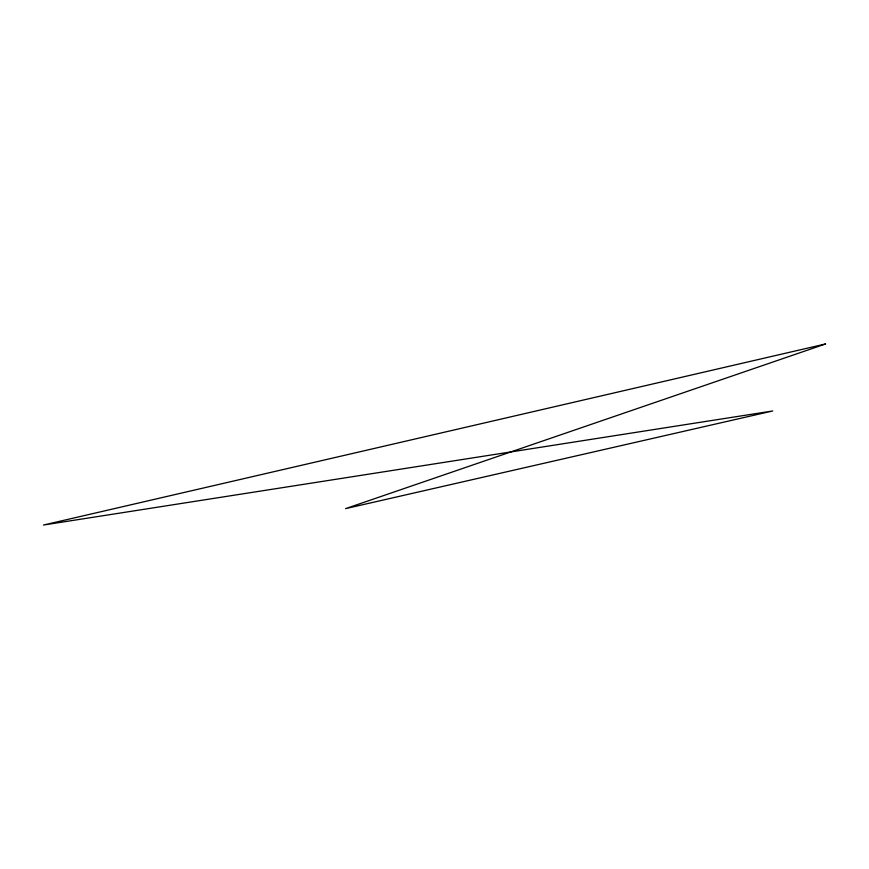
<?xml version="1.0" encoding="UTF-8"?>
<svg xmlns="http://www.w3.org/2000/svg" width="869" height="869" viewBox="0 0 869 869"><rect width="100%" height="100%" fill="white"/><g stroke="black" fill="none" stroke-linecap="round" stroke-linejoin="round"><path stroke-width="1.3" d="M825.55 343.961L345.536 508.647L772.747 410.961L43.45 525.039L825.55 343.961"/></g></svg>
